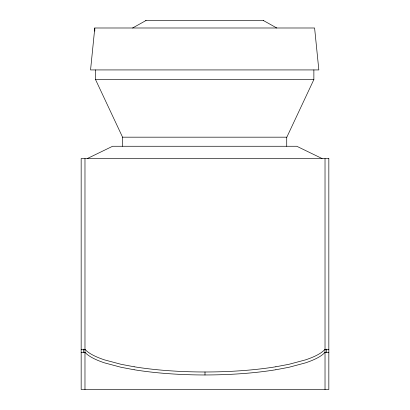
<?xml version="1.0" encoding="UTF-8"?>
<svg xmlns="http://www.w3.org/2000/svg" width="410" height="410" viewBox="0 0 410 410"><rect width="100%" height="100%" fill="white"/><g stroke="black" fill="none" stroke-linecap="round" stroke-linejoin="round"><path stroke-width="0.61" d="M94.797 27.993L90.559 69.931L318.837 69.931L314.598 27.993L94.797 27.993L94.797 31.17M313.87 69.931L313.87 79.545L286.836 137.176L122.559 137.176L95.525 79.545L95.525 69.931M132.604 27.993L146.042 20.5M87.284 158.557L112.612 146.262L296.784 146.262L322.106 158.557M275.894 366.765L288.886 364.311L305.342 359.924A127.351 28.603 0 0 0 325.007 349.32M275.894 369.748L288.886 367.293L305.342 362.911A127.351 28.603 0 0 0 325.007 352.303M145.658 20.5L263.738 20.5M95.525 79.545L313.87 79.545M81.165 349.32L84.978 349.32M325.022 349.32L328.835 349.32M81.165 352.303L84.978 352.303M325.022 352.303L328.835 352.303M134.106 366.765L121.114 364.311L104.658 359.924A127.351 28.603 0 0 1 84.993 349.32M134.106 369.748L121.114 367.293L104.658 362.911A127.351 28.603 0 0 1 84.993 352.303M263.348 20.5L276.791 27.993M326.411 349.146L326.411 352.303M325.022 158.557L325.022 389.5M286.728 137.176L286.728 146.262M205 371.978L205 374.96A120.371 27.034 0 0 0 275.868 369.738M122.667 137.176L122.667 146.262M84.978 158.557L84.978 389.5M83.589 349.146L83.589 352.303M134.131 366.755A120.371 27.034 0 0 0 205 371.988A120.371 27.034 0 0 0 275.868 366.755M205 374.971A120.371 27.034 0 0 1 134.131 369.738M328.835 158.557L81.165 158.557L81.165 389.5L328.835 389.5L328.835 158.557"/></g></svg>
